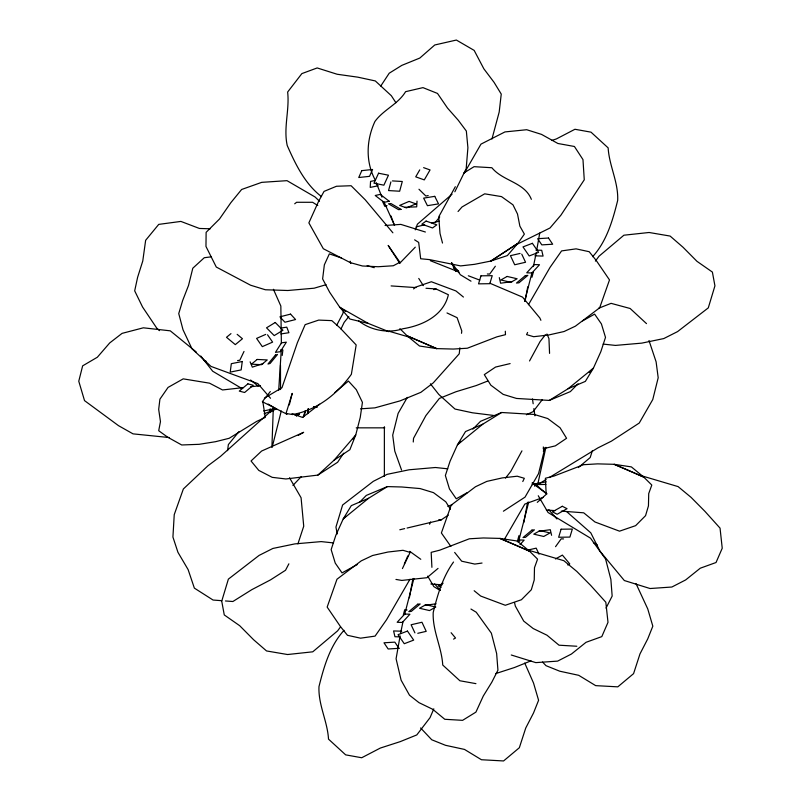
<?xml version="1.0" encoding="UTF-8"?>
<svg xmlns="http://www.w3.org/2000/svg" width="801" height="801" viewBox="0 0 801 801"><rect width="100%" height="100%" fill="white"/><g stroke="black" fill="none" stroke-linecap="round" stroke-linejoin="round"><path stroke-width="1.2" d="M281.381 343.579L280.841 306.032L273.421 289.271M271.909 447.278L273.271 409.031L220.435 456.44L207.91 465.802L183.359 488.97L174.238 514.643L172.926 537.05L177.942 552.31L188.125 569.621L194.363 588.114L213.066 600.039L221.737 600.69M417.021 201.111L416.69 206.858L405.006 207.279M278.688 390.417L281.301 349.566M413.266 442.012L413.536 438.317L425.902 415.579L439.369 398.437L455.929 391.759L476.195 385.571L487.679 381.056M459.894 347.794L459.223 353.822L433.251 382.878L420.865 392.33L400.1 400.87L374.908 407.859L360.5 408.84M461.516 333.316L461.776 330.903L457.101 317.677L446.998 312.951M282.222 355.444L282.873 349.987L280.54 350.167M227.574 450.663L228.365 444.585L238.988 431.589M305.231 410.913L303.319 416.971A16.33 16.33 0 0 0 305.371 410.933M399.729 263.249L399.889 262.297L388.175 245.436L399.729 263.249L415.278 247.169M400.11 635.914L396.084 658.762L401.111 680.179L409.491 695.208L418.973 702.647L432.74 709.296L444.795 719.288L462.598 720.339L475.914 712.119L483.293 696.009L491.804 682.222L497.932 670.177L496.64 653.546L491.373 633.19L476.255 612.244L470.948 609.04M400.53 633.511L403.003 621.646M536.34 252.305L533.396 266.553M536.77 249.902L539.724 233.071M409.361 597.856L412.905 578.773M525.086 301.096L527.749 286.778M523.804 522.562L527.579 502.287M545.902 447.328L537.671 484.625L546.122 479.479M343.449 311.138L342.868 313.571L336.57 325.486M272.25 446.948L281.261 410.993M289.301 404.956L292.205 393.381L286.017 413.476L286.978 414.217L262.338 401.701M404.625 614.547L413.897 578.462M524.615 301.336L532.034 272.47M518.547 541.646L528.74 501.957M403.334 614.928L404.705 609.751L407.048 610.002M531.954 277.266L533.336 272.09M518.938 535.649L517.556 540.825L519.889 541.075M390.888 181.917L388.535 190.568L399.659 191.229L402.292 181.487L392.41 180.906M592.4 450.573L590.197 457.551L578.372 467.564M297.922 543.869L303.729 526.217L301.076 497.741L289.531 477.776M415.288 229.847L417.411 224.17L452.044 194.202M534.597 485.857L535.549 483.564M429.596 524.244L430.568 521.962M543.338 451.293L544.79 447.859M433.822 708.835L430.047 717.646L416.78 734.938L400.25 741.626L380.315 748.064L361.712 757.746L345.662 754.862L328.52 739.143C327.449 721.13 318.167 704.79 318.978 686.617C323.924 666.732 329.912 645.766 344.03 630.337M404.345 563.904L407.789 555.934M455.328 186.713L438.728 216.841L440.019 233.481L442.502 243.053M402.422 568.58L410.092 552.4L409.762 551.368L420.785 559.298M527.599 332.465L526.567 334.618L533.656 336.71L548.695 334.988L564.064 331.524L575.398 326.167L599.669 307.804L609.501 279.929L596.234 260.485L589.196 251.714L576.099 248.851L561.581 250.913L550.077 267.324L528.46 304.69M522.783 481.531L524.315 478.297L517.236 476.205L502.187 477.927L486.828 481.391L475.484 486.748L451.223 505.111L441.381 532.985L450.853 546.412M244.015 351.449L239.809 360.26L237.567 360.56M340.996 328.971L344.16 322.372L348.805 316.595M454.848 191.779L466.192 168.631L467.904 147.694L466.342 131.054L458.242 120.21L447.509 108.055L437.496 93.437L422.968 87.629L405.606 91.674C397.907 104.35 383.489 109.667 374.928 121.482C366.267 140.145 365.376 161.962 375.379 180.305M491.964 139.004L499.193 112.03L501.246 94.077L494.067 82.353L483.844 68.796L474.162 50.393L456.38 40.05L434.773 44.976L419.814 58.052L401.812 65.372L389.216 73.211L380.785 86.007M606.027 608.119L612.164 596.074L610.873 579.443L605.606 559.098L590.477 538.142L548.054 512.5L538.262 495.749M288.881 563.814L285.526 570.262L270.538 579.864L251.804 589.666L232.881 601.511L225.451 600.96M529.531 360.971L540.134 341.476L545.371 334.808M521.952 450.863L510.758 471.439L505.521 478.107M464.41 172.906L480.97 144.13L504.95 131.925L526.708 129.722L541.536 134.398L557.907 143.489L574.417 146.483L582.978 159.599L584.259 179.804L560.92 215.179L550.007 227.985L515.153 245.206M407.339 397.356L398.127 413.376L392.7 435.153L394.773 451.093L401.541 469.987M419.754 169.872L415.729 176.841L424.29 179.895L430.047 169.942L423.619 167.649M409.992 579.213L386.583 619.694L375.078 636.114L360.56 638.177L347.464 635.303L340.425 626.532L327.158 607.088L336.991 579.213L361.261 560.85L372.595 555.493L387.964 552.029L403.003 550.307L410.092 552.4M504.41 539.363L524.825 504.079L543.278 497.381M343.669 453.166L337.632 462.247L317.897 475.093L285.897 478.968L272.21 477.346L258.793 470.407L251.043 460.986L261.627 451.033L303.659 432.32L298.272 435.354M353.051 439.038L355.734 435.003L360.25 417.371L362.432 402.372L356.315 389.686L348.425 381.056L334.868 392.5M495.338 266.242L489.681 274.092L487.338 273.992M555.544 546.683L561.211 538.823L563.554 538.923M595.393 261.116L599.038 256.19L623.899 235.204L649.09 232.49L670.117 236.065L683.023 247.249L696.97 261.326L712.389 272.08L714.933 285.847L708.284 307.884L677.576 331.604L663.769 338.573L641.771 343.128L615.468 345.411L603.123 344.09M340.535 626.893L337.632 630.828L312.76 651.814L287.569 654.527L266.543 650.953L253.637 639.769L239.689 625.701L224.27 614.938L221.727 601.171L228.375 579.133L259.083 555.413L272.891 548.445L294.888 543.889L321.191 541.606L333.536 542.928M542.157 399.829L533.126 411.654L526.417 414.758M270.317 391.559L262.748 401.171L265.291 417.421L256.63 421.416L229.146 438.297L215.549 441.691L199.199 444.315L181.707 444.976L167.739 437.226L158.708 430.728L160.46 421.636L158.688 409.391L159.91 399.178L168.06 387.414L183.209 378.863L209.512 383.168L222.518 389.957L243.324 387.604M435.063 222.698L439.729 216.921M592.63 256.68C606.747 241.251 612.735 220.285 617.681 200.4C618.492 182.227 609.211 165.897 608.139 147.875L590.998 132.155L574.948 129.271L556.345 138.953L551.659 140.465M453.516 562.032C442.843 576.79 437.446 594.943 433.211 612.515C432.4 630.687 441.681 647.028 442.743 665.04L459.894 680.76L475.934 683.643M334.047 460.215L355.734 435.003L349.857 449.711L334.047 460.215L317.897 475.093M458.052 211.504L462.007 206.978L484.675 193.832L501.496 196.605L512.98 204.836L517.506 214.017L519.869 226.142L524.375 234.112L517.796 243.424L507.363 255.579L490.823 261.056L474.562 264.33L460.615 265.902L429.476 259.604L420.675 258.753L418.673 242.413L414.618 239.839M517.296 541.776L518.988 539.944L524.154 540.114L519.929 544.69M292.936 485.436L301.226 476.645M345.792 516.295L343.228 518.908L335.829 535.328L331.153 549.616L335.249 563.103L342.037 572.895L357.386 564.465M359.469 502.377L366.297 495.418L387.384 486.597L401.792 486.988L420.125 488.57L433.491 492.645L445.827 501.837L450.392 509.216M460.875 441.321L457.461 444.805L450.052 461.236L445.376 475.514L449.481 489L456.26 498.793L467.303 492.585M472.84 429.146L480.53 421.316L501.616 412.495L534.347 414.467L547.724 418.543L560.049 427.734L566.577 438.277L555.333 445.867L543.188 448.75M578.052 383.769L570.362 391.599L549.276 400.42L516.535 398.447L503.168 394.372L490.833 385.181L484.305 374.638L495.559 367.058L510.127 363.594M589.156 372.465L593.431 368.11L600.83 351.689L605.506 337.401L601.411 323.914L594.622 314.122L582.577 320.901M413.596 288.931L415.248 287.269L431.359 281.742L455.949 290.953L463.429 297.051M537.281 502.357L546.192 494.377L545.401 478.247L553.952 476.084L583.569 464.69L597.576 463.869L614.157 464.31L631.388 466.903L643.744 477.086L651.804 485.046L648.72 493.586L648.45 505.882L645.556 515.664L635.634 525.656L619.523 531.173L594.943 521.972L583.709 512.82L561.291 511.118M438.037 568.39L426.983 577.711L401.792 580.425L395.954 579.433M230.968 333.627L226.503 337.301L235.304 344.63L242.443 338.743L237.166 334.347M368.57 498.282L343.228 518.908L351.299 505.631L368.57 498.282L387.384 486.597M482.793 424.18L457.461 444.805L465.531 431.539L482.793 424.18L501.616 412.495M568.089 388.735L593.431 368.11L585.361 381.386L568.089 388.735L549.276 400.42M294.698 203.794L296.61 202.283L312.6 202.293L317.787 205.527M319.649 404.235L302.528 417.441L292.045 413.616M298.102 414.908L299.444 413.897L294.608 414.928M407.088 528.039L441.101 519.959L448.26 515.133M503.398 511.208L525.025 497.141L538.542 473.641L543.959 451.864L543.318 446.958M296.34 415.859L299.444 413.897L296.24 414.788M296.49 415.879L298.553 414.568L296.42 415.168M463.819 173.006L474.062 166.678L491.864 167.729C502.838 181.236 524.535 182.137 531.363 199.329M549.286 477.546L597.876 447.909L611.443 441.131L639.248 423.038L652.765 399.549L658.192 377.762L656.109 361.832L648.99 340.515M264.34 398.157L281.982 387.684L297.391 342.688L305.151 324.645L318.668 320.1L331.814 320.62L340.145 328.03L356.175 344.951L351.369 374.297C337.061 394.252 317.226 410.012 292.605 414.558L286.017 413.476M443.143 583.158L438.207 585.932L441.041 587.383M555.463 558.968L562.392 555.093L569.761 563.914L567.779 565.015M453.546 639.118L455.529 638.007L451.113 632.72M399.889 262.297L393.281 265.762L378.172 266.733L362.442 265.992L350.367 262.648L323.324 248.731L308.866 222.868L318.618 201.291L324.045 191.399L336.46 186.263L351.108 185.732L365.236 199.809L392.89 232.821M265.742 334.387L256.6 338.402L262.317 346.633L272.61 342.117L267.524 334.798M531.003 660.835L514.472 667.523L495.709 673.591M598.467 308.315L611.093 303.349L630.147 308.495L646.507 323.624M447.829 506.412L452.425 504.61M264.15 413.716L276.565 408.971M263.449 363.444L252.325 367.148L250.122 361.852M433.802 289.652L435.984 288.941L448.38 294.738C443.634 315.654 422.337 325.647 402.913 328.75C388.465 333.727 370.352 330.392 358.578 320.74M326.077 284.695L314.142 288.2L287.839 290.503L265.391 289.762L250.593 285.216L216.28 267.043L205.967 246.438L206.127 232.34L219.484 219.033L230.808 202.733L241.622 189.487L261.727 182.348L287.008 180.666L315.083 196.996L319.499 201.221M387.033 205.667L384.77 206.308L382.528 201.371M296.871 414.828L299.003 414.237M416.15 226.913L424.63 224.801M431.899 222.978L439.168 221.166M399.809 529.771L404.665 528.61M520.079 253.436L510.447 255.669L514.703 264.771L525.556 262.257L521.761 254.167M527.749 550.107L536.189 548.144L539.023 554.212M417.782 633.311L426.212 631.348L421.957 622.247L411.103 624.76L414.898 632.85M428.185 195.534L425.892 196.055L418.973 189.246M263.669 410.953L275.594 408.46L268.135 404.044M375.118 180.465L370.563 181.406L370.212 187.404L378.192 185.762M546.202 481.822L534.467 483.934L532.545 482.673M281.001 328.05L286.768 327.158L288.921 332.705L280.841 333.947M482.042 563.043L474.783 564.074L461.686 561.201L454.658 552.43M512.179 281.632L500.595 283.204L499.293 277.627M538.703 531.283L550.297 529.711L551.599 535.298M424.48 605.386L436.064 603.814M211.384 256.811L204.265 257.722L192.801 268.225L188.535 285.416L182.638 300.575L178.743 313.581L183.008 329.732L191.95 348.755L210.993 366.407L257.832 383.589L270.518 398.257M250.663 386.773L260.455 385.661M385.081 225.481L400.84 224.39L425.391 232.02M545.902 484.425L535.919 484.605L546.152 493.596M272.991 410.933A16.33 16.33 0 0 1 272.851 408.8L276.555 408.8M356.225 427.844L384.78 427.844M210.242 228.786L199.399 228.455L180.886 221.416L158.728 224.39L145.642 240.3L142.778 260.966L137.612 277.306L134.688 290.853L142.568 307.023L156.726 328.09L159.469 330.653M535.899 250.102L541.706 250.292L543.068 256.08L534.928 255.809M401.732 631.208L393.591 630.938L394.953 636.725L399.599 636.875M576.83 646.247L559.018 645.195L546.963 635.193L533.206 628.545L523.724 621.105L515.333 606.087L514.502 602.512M391.098 285.917L416.029 287.599M426.002 288.27L435.984 288.941M546.342 509.977L555.063 510.637M430.868 583.989L442.082 584.84M169.391 437.566L133.026 433.862L118.488 425.651L84.526 400.62L78.768 381.216L82.643 365.857L97.342 357.236L109.697 342.948L122.062 333.376L143.339 327.809L170.283 330.833L196.185 351.939M447.759 468.825L435.424 467.504L409.111 469.786L387.123 474.342L373.316 481.321L342.598 505.03L335.949 527.068L337.221 533.957M493.476 415.429L472.45 412.795L454.998 409.051L438.808 394.452L430.387 383.799M438.838 519.599L441.101 519.959M313.481 406.608L317.146 407.399M388.795 331.674L368.26 323.414L349.987 319.058L339.764 307.264L329.662 292.265L322.623 278.928L324.355 264.831L329.351 253.877L341.176 257.882M410.072 337.371L389.026 331.234M640.81 475.544L678.097 486.607L691.033 497.321L704.97 511.388L720.049 528.139L722.232 548.234L716.034 562.512L700.264 568.209L685.676 579.914L671.869 587.023L650.052 588.525L624.329 580.535L599.949 551.138L590.798 532.845L566.617 511.589M526.587 549.646L563.864 560.7L576.8 571.423L590.737 585.491L605.826 602.242L607.999 622.337L601.801 636.615L586.032 642.312L571.453 654.017L557.636 661.115L535.819 662.627L511.268 654.998M367.148 265.602L374.227 267.694M479.759 280.11L468.325 275.764M489.832 283.214L522.562 297.131L539.884 318.027L540.895 320.31M203.774 360.35L206.057 361.191M430.347 260.685L459.113 272.11M368.26 323.414L339.764 307.264L345.712 311.519M241.471 388.265L212.686 371.223L200.761 356.014M453.376 267.744L458.562 270.858M593.371 542.678L597.516 545.181M471.008 281.181L460.405 274.773L451.764 262.808M440.19 590.447L433.822 586.602L427.704 576.129M532.004 483.043L547.043 493.847M250.593 380.024L258.222 386.102M474.162 590.727L480.71 596.064L505.301 605.276L521.411 599.749L531.323 589.756L534.227 579.984L534.487 567.689L537.571 559.148L529.521 551.188L517.166 541.005L499.934 538.412L483.353 537.962L469.336 538.793L439.719 550.187L431.178 552.35L431.909 567.328M321.491 196.605C304.911 183.88 295.479 164.225 287.219 145.502C283.324 127.709 289.672 109.997 287.649 92.025L301.867 73.602L317.176 67.945L337.151 74.253L357.897 77.176L375.319 80.941L391.339 95.719L395.914 102.738M399.889 328.66L407.138 335.829L419.494 346.012L436.725 348.615L453.316 349.056L467.323 348.225L496.94 336.831L505.481 334.668L505.311 331.214M542.547 662.037L545.982 665.671L559.729 671.198L578.712 675.313L595.674 685.636L617.811 686.847L633.571 673.641L639.979 653.916L647.739 638.888L652.825 626.182L647.749 608.92L636.024 583.629M420.615 727.959L431.749 739.774L445.496 745.3L464.48 749.416L481.441 759.738L503.579 760.95L519.338 747.744L525.746 728.019L533.516 712.99L538.592 700.284L533.526 683.023L524.735 663.068M548.855 509.786L556.935 518.988M434.633 583.889L440.28 590.327M418.753 278.438L423.339 285.617M451.474 262.858L455.779 271.469M383.879 201.652L394.573 225.411M546.933 334.007L548.945 338.573L549.566 353.381M381.987 197.186L376.2 182.598M390.948 215.94L394.322 225.031M350.207 261.226L350.748 263.489M532.465 398.928L533.166 403.764M533.877 408.59L534.938 415.829M272.851 408.8L273.131 410.913M270.307 410.032L270.628 412.495M280.48 365.286L280.54 389.536M384.37 426.723L384.37 476.465M270.508 412.525A19.034 19.034 0 0 1 270.137 408.8M535.669 483.604A19.034 19.034 0 0 1 534.708 485.917M533.096 482.733A16.33 16.33 0 0 1 532.275 484.715M242.262 361.491L241.151 369.912L230.207 372.105L231.329 363.684L242.262 361.491M308.215 408.8L307.564 413.727A19.034 19.034 0 0 0 308.215 408.8M480.99 275.824L478.547 283.854L489.801 283.694L492.235 275.674L480.99 275.824M561.09 529.221L558.647 537.251L569.891 537.091L572.345 529.071L561.09 529.221M361.792 170.643L358.748 177.512L369.551 176.34L372.585 169.482L361.792 170.643M378.573 173.216L373.987 183.199L383.879 185.181L388.455 175.199L378.573 173.216M281.501 342.828L275.464 352.37L280.32 351.699L286.347 342.157L281.501 342.828M275.394 355.053L267.985 364.024L270.097 363.464L277.496 354.483L275.394 355.053M534.337 264.56L526.738 272.801L531.904 272.981L539.504 264.73L534.337 264.56M404.755 614.047L397.156 622.287L402.322 622.457L409.922 614.217L404.755 614.047M247.889 383.859L239.279 391.108L244.625 392.49L253.236 385.251L247.889 383.859M525.366 275.614L516.485 283.053L518.948 282.813L527.839 275.374L525.366 275.614M417.711 604.204L408.82 611.644L411.293 611.403L420.175 603.974L417.711 604.204M531.934 530.102L523.043 537.541L525.526 537.301L534.407 529.872L531.934 530.102M257.161 359.449L251.434 364.185L261.516 364.685L267.234 359.939L257.161 359.449M426.102 221.066L421.847 224.19L432.53 227.955L436.785 224.841L426.102 221.066M504.74 251.945L490.823 261.056L517.796 243.424L504.74 251.945M275.254 322.483L266.533 327.819L274.212 335.599L282.933 330.262L275.254 322.483M507.133 276.445L500.875 279.99L510.838 282.302L517.106 278.758L507.133 276.445M540.044 530.612L533.786 534.157L543.749 536.47L550.017 532.925L540.044 530.612M425.822 604.715L419.554 608.259L429.526 610.572L435.784 607.028L425.822 604.715M562.312 506.282L552.43 511.829L557.156 514.252L567.048 508.695L562.312 506.282M415.879 203.885L406.457 207.91L399.669 205.416L409.091 201.401L415.879 203.885M532.385 243.314L522.983 246.908L529.201 255.95L538.612 252.345L532.385 243.314M407.459 631.068L398.047 634.672L404.275 643.714L413.676 640.109L407.459 631.068M290.563 314.122L279.919 316.826L284.926 322.232L295.579 319.539L290.563 314.122M389.166 201.221L384.11 202.343L375.218 195.494L380.275 194.383L389.166 201.221M434.753 196.345L423.649 198.127L427.424 205.677L438.537 203.885L434.753 196.345M401.011 209.391L398.538 209.652L388.505 203.824L390.988 203.564L401.011 209.391M548.505 238.027L537.661 238.698L541.816 244.876L552.67 244.225L548.505 238.027M398.998 648.319L388.155 648.99L383.989 642.792L394.843 642.142L398.998 648.319M436.725 348.615L407.138 335.829L436.725 348.615M629.406 470.788L614.157 464.31L643.744 477.086L629.406 470.788M515.183 544.88L499.934 538.412L529.521 551.188L515.183 544.88"/></g></svg>
